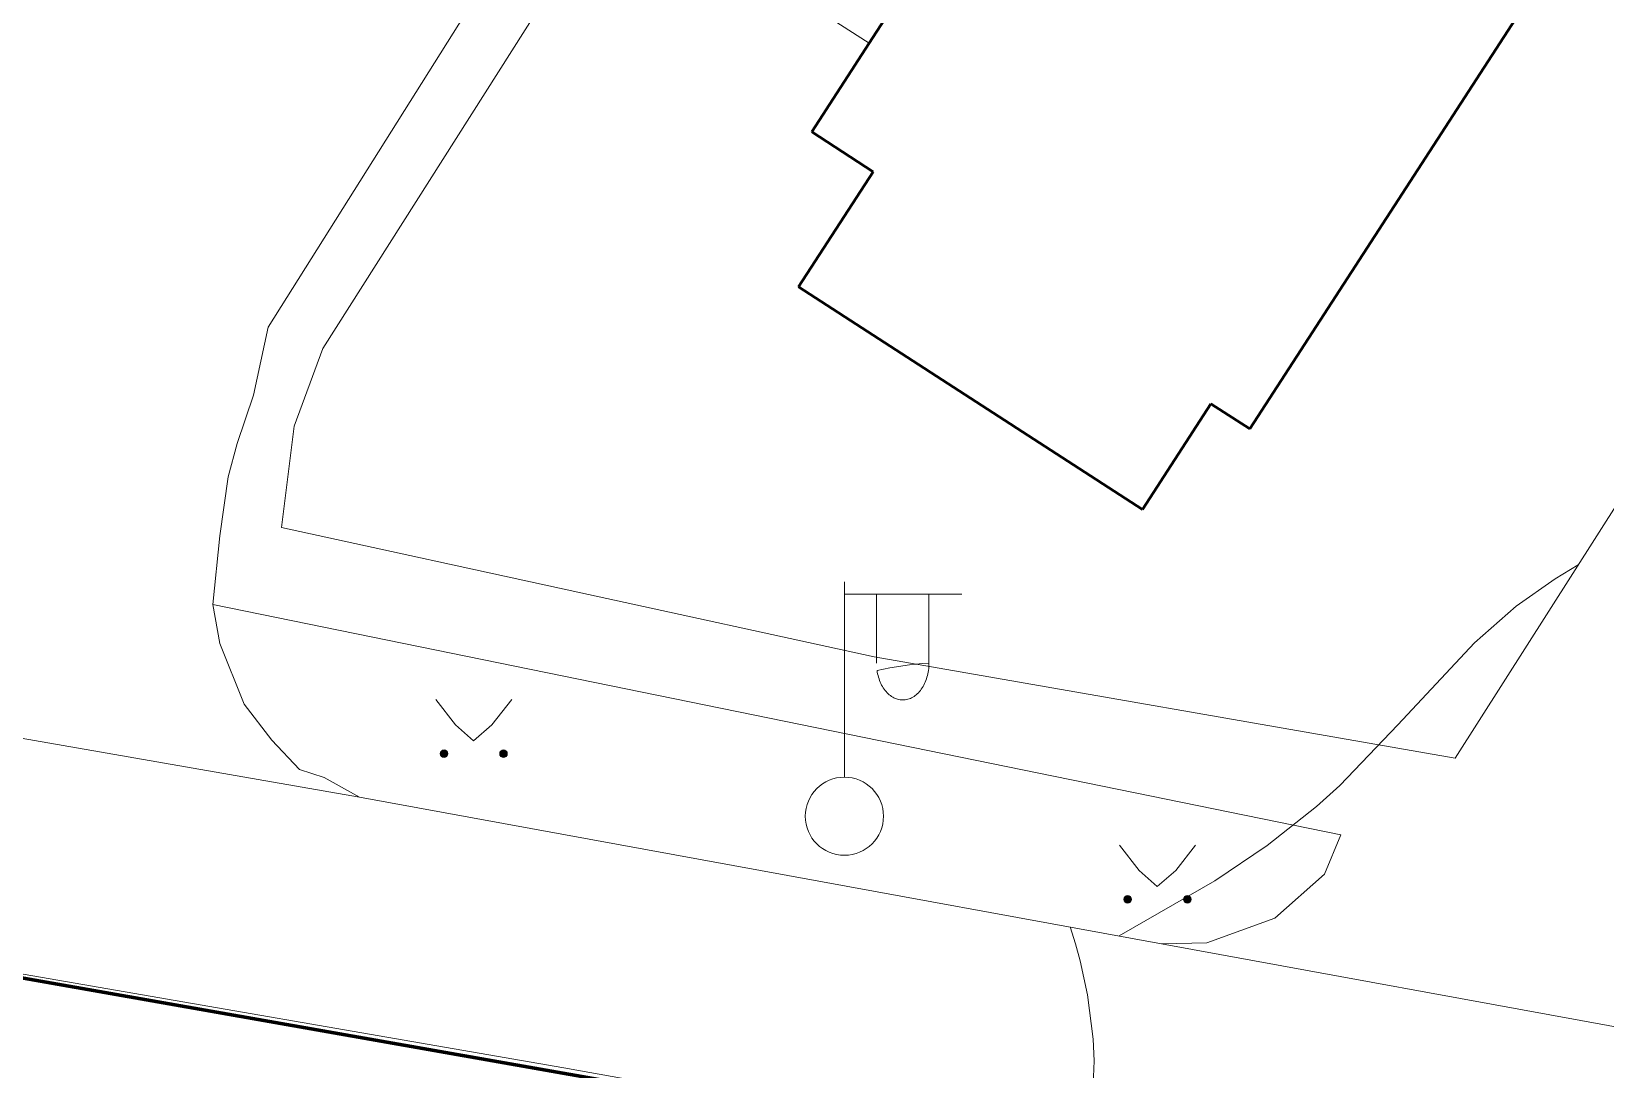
# Model space of a CAD drawing. Extents: x 1000 to 4000, y -5000 to -1000.
# Drawn here: x 1594 to 1634.26, y -4625.92 to -4599.35 of the extents above; entities that cross this region are included whole.
import ezdxf

# ---------------------------------------------------------------- set-up
doc = ezdxf.new("R2010")
doc.units = 0
doc.header["$MEASUREMENT"] = 0
for name, color, linetype in [('границы команд_1', 10, 'CONTINUOUS'), ('СЛОЙ_24', 7, 'CONTINUOUS'), ('СЛОЙ_3', 7, 'CONTINUOUS'), ('СЛОЙ_41', 7, 'CONTINUOUS'), ('СЛОЙ_50', 7, 'CONTINUOUS'), ('СЛОЙ_51', 7, 'CONTINUOUS'), ('СЛОЙ_52', 7, 'CONTINUOUS'), ('СЛОЙ_6', 7, 'CONTINUOUS')]:
    doc.layers.add(name, color=color, linetype=linetype)

msp = doc.modelspace()

# ---------------------------------------------------------------- linework, layer by layer
at = {"layer": 'границы команд_1', "color": 6, "lineweight": 100}
msp.add_lwpolyline([(1232.111, -4386.007), (1363.196, -4532.866), (1381.723, -4552.503), (1403.927, -4569.932), (1443.727, -4590.948), (1468.129, -4601.74), (1562.694, -4618.098), (1653.409, -4634.074), (1688.722, -4638.313), (1704.485, -4638.313), (1722.793, -4634.02), (1760.924, -4607.283), (1770.05, -4590.328), (1775.59, -4571.416), (1777.872, -4554.135), (1774.938, -4530.659), (1770.702, -4517.779), (1633.084, -4319.391), (1619.805, -4295.078), (1612.961, -4276.819), (1612.961, -4259.864)], dxfattribs=at)
at = {"layer": 'СЛОЙ_24', "color": 253, "linetype": 'Continuous', "lineweight": 0}
for points in [[(1645.704, -4535.623), (1625.433, -4566.541), (1600.051, -4606.919), (1599.675, -4608.656), (1599.256, -4609.89), (1599.026, -4610.748), (1598.817, -4612.254), (1598.639, -4614.009)], [(1630.409, -4617.944), (1671.991, -4552.641)], [(1615.424, -4599.649), (1609.012, -4595.537), (1601.452, -4607.464), (1600.72, -4609.451), (1600.395, -4612.043)], [(1600.395, -4612.043), (1615.555, -4615.35), (1630.409, -4617.944)], [(1598.639, -4614.009), (1627.49, -4619.908)], [(1598.639, -4614.009), (1598.817, -4615.015), (1599.434, -4616.561), (1600.144, -4617.482), (1600.855, -4618.234), (1601.483, -4618.444), (1602.384, -4618.947)], [(1602.384, -4618.947), (1622.896, -4622.694)], [(1622.896, -4622.694), (1624.062, -4622.669), (1625.799, -4622.043), (1627.072, -4620.912), (1627.49, -4619.908)]]:
    msp.add_lwpolyline(points, dxfattribs=at)
at = {"layer": 'СЛОЙ_3', "color": 253, "linetype": 'Continuous', "lineweight": 0}
for p, q in [((1614.79, -4618.432), (1614.79, -4613.432)), ((1614.79, -4616.432), (1614.79, -4613.432)), ((1614.79, -4613.746), (1617.79, -4613.746)), ((1615.611, -4615.514), (1615.611, -4613.746)), ((1616.953, -4615.514), (1616.953, -4613.746))]:
    msp.add_line(p, q, dxfattribs=at)
msp.add_lwpolyline([(1616.953, -4615.514, -0.035191), (1616.94, -4615.698, -0.036545), (1616.902, -4615.875, -0.03934), (1616.84, -4616.038, -0.0437), (1616.757, -4616.181, -0.049642), (1616.655, -4616.298, -0.056748), (1616.539, -4616.385, -0.0637), (1616.413, -4616.439, -0.068204), (1616.282, -4616.457, -0.068204), (1616.151, -4616.439, -0.0637), (1616.025, -4616.385, -0.056748), (1615.909, -4616.298, -0.049642), (1615.807, -4616.181, -0.0437), (1615.724, -4616.038, -0.03934), (1615.662, -4615.875, -0.036545), (1615.624, -4615.698, -0.035191)], format="xyb", close=True, dxfattribs=at)
msp.add_circle((1614.79, -4619.432), 1, dxfattribs=at)
at = {"layer": 'СЛОЙ_41', "color": 253, "linetype": 'Continuous', "lineweight": 0}
for p, q in [((1604.336, -4616.444), (1604.846, -4617.094)), ((1606.286, -4616.444), (1605.776, -4617.094)), ((1604.846, -4617.094), (1605.306, -4617.504)), ((1605.776, -4617.094), (1605.306, -4617.504)), ((1621.823, -4620.171), (1622.333, -4620.821)), ((1623.773, -4620.171), (1623.263, -4620.821)), ((1622.333, -4620.821), (1622.793, -4621.231)), ((1623.263, -4620.821), (1622.793, -4621.231))]:
    msp.add_line(p, q, dxfattribs=at)
for centre in [(1604.55, -4617.832), (1606.071, -4617.832), (1622.037, -4621.559), (1623.558, -4621.559)]:
    msp.add_circle(centre, 0.0976, dxfattribs=at)
for points in [[(1604.454, -4617.851), (1604.452, -4617.832), (1604.454, -4617.813)], [(1604.459, -4617.869), (1604.454, -4617.813), (1604.459, -4617.795)], [(1604.454, -4617.851), (1604.454, -4617.813), (1604.459, -4617.869)], [(1604.468, -4617.886), (1604.459, -4617.795), (1604.468, -4617.778)], [(1604.459, -4617.869), (1604.459, -4617.795), (1604.468, -4617.886)], [(1604.481, -4617.901), (1604.468, -4617.778), (1604.481, -4617.763)], [(1604.468, -4617.886), (1604.468, -4617.778), (1604.481, -4617.901)], [(1604.495, -4617.913), (1604.481, -4617.763), (1604.495, -4617.751)], [(1604.481, -4617.901), (1604.481, -4617.763), (1604.495, -4617.913)], [(1604.512, -4617.922), (1604.495, -4617.751), (1604.512, -4617.742)], [(1604.495, -4617.913), (1604.495, -4617.751), (1604.512, -4617.922)], [(1604.531, -4617.928), (1604.512, -4617.742), (1604.531, -4617.736)], [(1604.512, -4617.922), (1604.512, -4617.742), (1604.531, -4617.928)], [(1604.55, -4617.93), (1604.531, -4617.736), (1604.55, -4617.734)], [(1604.531, -4617.928), (1604.531, -4617.736), (1604.55, -4617.93)], [(1605.975, -4617.851), (1605.973, -4617.832), (1605.975, -4617.813)], [(1605.98, -4617.869), (1605.975, -4617.813), (1605.98, -4617.795)], [(1605.975, -4617.851), (1605.975, -4617.813), (1605.98, -4617.869)], [(1605.989, -4617.886), (1605.98, -4617.795), (1605.989, -4617.778)], [(1605.98, -4617.869), (1605.98, -4617.795), (1605.989, -4617.886)], [(1606.002, -4617.901), (1605.989, -4617.778), (1606.002, -4617.763)], [(1605.989, -4617.886), (1605.989, -4617.778), (1606.002, -4617.901)], [(1606.016, -4617.913), (1606.002, -4617.763), (1606.016, -4617.751)], [(1606.002, -4617.901), (1606.002, -4617.763), (1606.016, -4617.913)], [(1606.033, -4617.922), (1606.016, -4617.751), (1606.033, -4617.742)], [(1606.016, -4617.913), (1606.016, -4617.751), (1606.033, -4617.922)], [(1606.052, -4617.928), (1606.033, -4617.742), (1606.052, -4617.736)], [(1606.033, -4617.922), (1606.033, -4617.742), (1606.052, -4617.928)], [(1606.071, -4617.93), (1606.052, -4617.736), (1606.071, -4617.734)], [(1606.052, -4617.928), (1606.052, -4617.736), (1606.071, -4617.93)], [(1621.941, -4621.578), (1621.939, -4621.559), (1621.941, -4621.54)], [(1621.946, -4621.596), (1621.941, -4621.54), (1621.946, -4621.522)], [(1621.941, -4621.578), (1621.941, -4621.54), (1621.946, -4621.596)], [(1621.955, -4621.613), (1621.946, -4621.522), (1621.955, -4621.505)], [(1621.946, -4621.596), (1621.946, -4621.522), (1621.955, -4621.613)], [(1621.968, -4621.628), (1621.955, -4621.505), (1621.968, -4621.49)], [(1621.955, -4621.613), (1621.955, -4621.505), (1621.968, -4621.628)], [(1621.982, -4621.64), (1621.968, -4621.49), (1621.982, -4621.478)], [(1621.968, -4621.628), (1621.968, -4621.49), (1621.982, -4621.64)], [(1621.999, -4621.649), (1621.982, -4621.478), (1621.999, -4621.469)], [(1621.982, -4621.64), (1621.982, -4621.478), (1621.999, -4621.649)], [(1622.018, -4621.655), (1621.999, -4621.469), (1622.018, -4621.463)], [(1621.999, -4621.649), (1621.999, -4621.469), (1622.018, -4621.655)], [(1622.037, -4621.657), (1622.018, -4621.463), (1622.037, -4621.461)], [(1622.018, -4621.655), (1622.018, -4621.463), (1622.037, -4621.657)], [(1623.462, -4621.578), (1623.46, -4621.559), (1623.462, -4621.54)], [(1623.467, -4621.596), (1623.462, -4621.54), (1623.467, -4621.522)], [(1623.462, -4621.578), (1623.462, -4621.54), (1623.467, -4621.596)], [(1623.476, -4621.613), (1623.467, -4621.522), (1623.476, -4621.505)], [(1623.467, -4621.596), (1623.467, -4621.522), (1623.476, -4621.613)], [(1623.489, -4621.628), (1623.476, -4621.505), (1623.489, -4621.49)], [(1623.476, -4621.613), (1623.476, -4621.505), (1623.489, -4621.628)], [(1623.503, -4621.64), (1623.489, -4621.49), (1623.503, -4621.478)], [(1623.489, -4621.628), (1623.489, -4621.49), (1623.503, -4621.64)], [(1623.52, -4621.649), (1623.503, -4621.478), (1623.52, -4621.469)], [(1623.503, -4621.64), (1623.503, -4621.478), (1623.52, -4621.649)], [(1623.539, -4621.655), (1623.52, -4621.469), (1623.539, -4621.463)], [(1623.52, -4621.649), (1623.52, -4621.469), (1623.539, -4621.655)], [(1623.558, -4621.657), (1623.539, -4621.463), (1623.558, -4621.461)], [(1623.539, -4621.655), (1623.539, -4621.463), (1623.558, -4621.657)]]:
    msp.add_solid(points, dxfattribs=at)
at = {"layer": 'СЛОЙ_41', "color": 253, "linetype": 'Continuous', "lineweight": 0, "extrusion": (0, 0, -1)}
for points in [[(-1604.55, -4617.93), (-1604.55, -4617.734), (-1604.569, -4617.928)], [(-1604.569, -4617.928), (-1604.55, -4617.734), (-1604.569, -4617.736)], [(-1604.569, -4617.928), (-1604.569, -4617.736), (-1604.587, -4617.922)], [(-1604.587, -4617.922), (-1604.569, -4617.736), (-1604.587, -4617.742)], [(-1604.587, -4617.922), (-1604.587, -4617.742), (-1604.604, -4617.913)], [(-1604.604, -4617.913), (-1604.587, -4617.742), (-1604.604, -4617.751)], [(-1604.604, -4617.913), (-1604.604, -4617.751), (-1604.619, -4617.901)], [(-1604.619, -4617.901), (-1604.604, -4617.751), (-1604.619, -4617.763)], [(-1604.619, -4617.901), (-1604.619, -4617.763), (-1604.631, -4617.886)], [(-1604.631, -4617.886), (-1604.619, -4617.763), (-1604.631, -4617.778)], [(-1604.631, -4617.886), (-1604.631, -4617.778), (-1604.64, -4617.869)], [(-1604.64, -4617.869), (-1604.631, -4617.778), (-1604.64, -4617.795)], [(-1604.64, -4617.869), (-1604.64, -4617.795), (-1604.645, -4617.851)], [(-1604.645, -4617.851), (-1604.64, -4617.795), (-1604.645, -4617.813)], [(-1604.645, -4617.851), (-1604.645, -4617.813), (-1604.647, -4617.832)], [(-1606.071, -4617.93), (-1606.071, -4617.734), (-1606.09, -4617.928)], [(-1606.09, -4617.928), (-1606.071, -4617.734), (-1606.09, -4617.736)], [(-1606.09, -4617.928), (-1606.09, -4617.736), (-1606.108, -4617.922)], [(-1606.108, -4617.922), (-1606.09, -4617.736), (-1606.108, -4617.742)], [(-1606.108, -4617.922), (-1606.108, -4617.742), (-1606.125, -4617.913)], [(-1606.125, -4617.913), (-1606.108, -4617.742), (-1606.125, -4617.751)], [(-1606.125, -4617.913), (-1606.125, -4617.751), (-1606.14, -4617.901)], [(-1606.14, -4617.901), (-1606.125, -4617.751), (-1606.14, -4617.763)], [(-1606.14, -4617.901), (-1606.14, -4617.763), (-1606.152, -4617.886)], [(-1606.152, -4617.886), (-1606.14, -4617.763), (-1606.152, -4617.778)], [(-1606.152, -4617.886), (-1606.152, -4617.778), (-1606.161, -4617.869)], [(-1606.161, -4617.869), (-1606.152, -4617.778), (-1606.161, -4617.795)], [(-1606.161, -4617.869), (-1606.161, -4617.795), (-1606.166, -4617.851)], [(-1606.166, -4617.851), (-1606.161, -4617.795), (-1606.166, -4617.813)], [(-1606.166, -4617.851), (-1606.166, -4617.813), (-1606.168, -4617.832)], [(-1622.037, -4621.657), (-1622.037, -4621.461), (-1622.056, -4621.655)], [(-1622.056, -4621.655), (-1622.037, -4621.461), (-1622.056, -4621.463)], [(-1622.056, -4621.655), (-1622.056, -4621.463), (-1622.074, -4621.649)], [(-1622.074, -4621.649), (-1622.056, -4621.463), (-1622.074, -4621.469)], [(-1622.074, -4621.649), (-1622.074, -4621.469), (-1622.091, -4621.64)], [(-1622.091, -4621.64), (-1622.074, -4621.469), (-1622.091, -4621.478)], [(-1622.091, -4621.64), (-1622.091, -4621.478), (-1622.106, -4621.628)], [(-1622.106, -4621.628), (-1622.091, -4621.478), (-1622.106, -4621.49)], [(-1622.106, -4621.628), (-1622.106, -4621.49), (-1622.118, -4621.613)], [(-1622.118, -4621.613), (-1622.106, -4621.49), (-1622.118, -4621.505)], [(-1622.118, -4621.613), (-1622.118, -4621.505), (-1622.127, -4621.596)], [(-1622.127, -4621.596), (-1622.118, -4621.505), (-1622.127, -4621.522)], [(-1622.127, -4621.596), (-1622.127, -4621.522), (-1622.132, -4621.578)], [(-1622.132, -4621.578), (-1622.127, -4621.522), (-1622.132, -4621.54)], [(-1622.132, -4621.578), (-1622.132, -4621.54), (-1622.134, -4621.559)], [(-1623.558, -4621.657), (-1623.558, -4621.461), (-1623.577, -4621.655)], [(-1623.577, -4621.655), (-1623.558, -4621.461), (-1623.577, -4621.463)], [(-1623.577, -4621.655), (-1623.577, -4621.463), (-1623.595, -4621.649)], [(-1623.595, -4621.649), (-1623.577, -4621.463), (-1623.595, -4621.469)], [(-1623.595, -4621.649), (-1623.595, -4621.469), (-1623.612, -4621.64)], [(-1623.612, -4621.64), (-1623.595, -4621.469), (-1623.612, -4621.478)], [(-1623.612, -4621.64), (-1623.612, -4621.478), (-1623.627, -4621.628)], [(-1623.627, -4621.628), (-1623.612, -4621.478), (-1623.627, -4621.49)], [(-1623.627, -4621.628), (-1623.627, -4621.49), (-1623.639, -4621.613)], [(-1623.639, -4621.613), (-1623.627, -4621.49), (-1623.639, -4621.505)], [(-1623.639, -4621.613), (-1623.639, -4621.505), (-1623.648, -4621.596)], [(-1623.648, -4621.596), (-1623.639, -4621.505), (-1623.648, -4621.522)], [(-1623.648, -4621.596), (-1623.648, -4621.522), (-1623.653, -4621.578)], [(-1623.653, -4621.578), (-1623.648, -4621.522), (-1623.653, -4621.54)], [(-1623.653, -4621.578), (-1623.653, -4621.54), (-1623.655, -4621.559)]]:
    msp.add_solid(points, dxfattribs=at)
at = {"layer": 'СЛОЙ_50', "color": 253, "linetype": 'Continuous', "lineweight": 0}
for points in [[(1621.814, -4622.496), (1624.265, -4621.088), (1625.601, -4620.183), (1626.861, -4619.187), (1627.458, -4618.648), (1628.948, -4617.095), (1630.907, -4614.997), (1631.972, -4614.057), (1632.966, -4613.354), (1633.558, -4612.998)], [(1620.56, -4622.267), (1620.702, -4622.698), (1620.821, -4623.135), (1621.009, -4624.001), (1621.153, -4625.134), (1621.178, -4625.691), (1621.124, -4626.925), (1620.937, -4628.038), (1620.794, -4628.585), (1620.518, -4629.393), (1619.964, -4630.58), (1619.244, -4631.734), (1618.821, -4632.3), (1617.85, -4633.407), (1617.679, -4633.576)]]:
    msp.add_lwpolyline(points, dxfattribs=at)
at = {"layer": 'СЛОЙ_51', "color": 253, "linetype": 'Continuous', "lineweight": 0}
msp.add_lwpolyline([(1324.307, -4490.488), (1379.939, -4551.266), (1400.471, -4567.243), (1446.75, -4594.306), (1468.129, -4601.74), (1607.618, -4625.869), (1673.126, -4637.607), (1701.934, -4638.911), (1722.793, -4634.02), (1737.133, -4625.869), (1760.924, -4607.283), (1770.05, -4590.328), (1775.59, -4571.416), (1777.872, -4554.135), (1774.938, -4530.659), (1770.702, -4517.779), (1750.495, -4486.803), (1663.803, -4365.508), (1637.079, -4326.707), (1619.805, -4295.078), (1612.961, -4276.819), (1611.332, -4259.864)], dxfattribs=at)
at = {"layer": 'СЛОЙ_52', "color": 253, "linetype": 'Continuous', "lineweight": 0}
for p, q in [((1585.395, -4615.985), (1602.384, -4618.947)), ((1622.896, -4622.694), (1638.261, -4625.515))]:
    msp.add_line(p, q, dxfattribs=at)
at = {"layer": 'СЛОЙ_6', "color": 253, "linetype": 'Continuous', "lineweight": 50}
for p, q in [((1625.159, -4609.519), (1660.658, -4554.709)), ((1615.526, -4602.935), (1613.955, -4601.917)), ((1613.616, -4605.885), (1615.526, -4602.935)), ((1622.41, -4611.581), (1624.163, -4608.874)), ((1625.159, -4609.519), (1624.163, -4608.874))]:
    msp.add_line(p, q, dxfattribs=at)
at = {"layer": 'СЛОЙ_6', "color": 253, "linetype": 'Continuous', "lineweight": 40}
for points in [[(1615.424, -4599.649), (1615.817, -4599.044)], [(1613.955, -4601.917), (1615.424, -4599.649)], [(1622.41, -4611.581), (1613.616, -4605.885)]]:
    msp.add_lwpolyline(points, dxfattribs=at)

doc.saveas('drawing.dxf')
